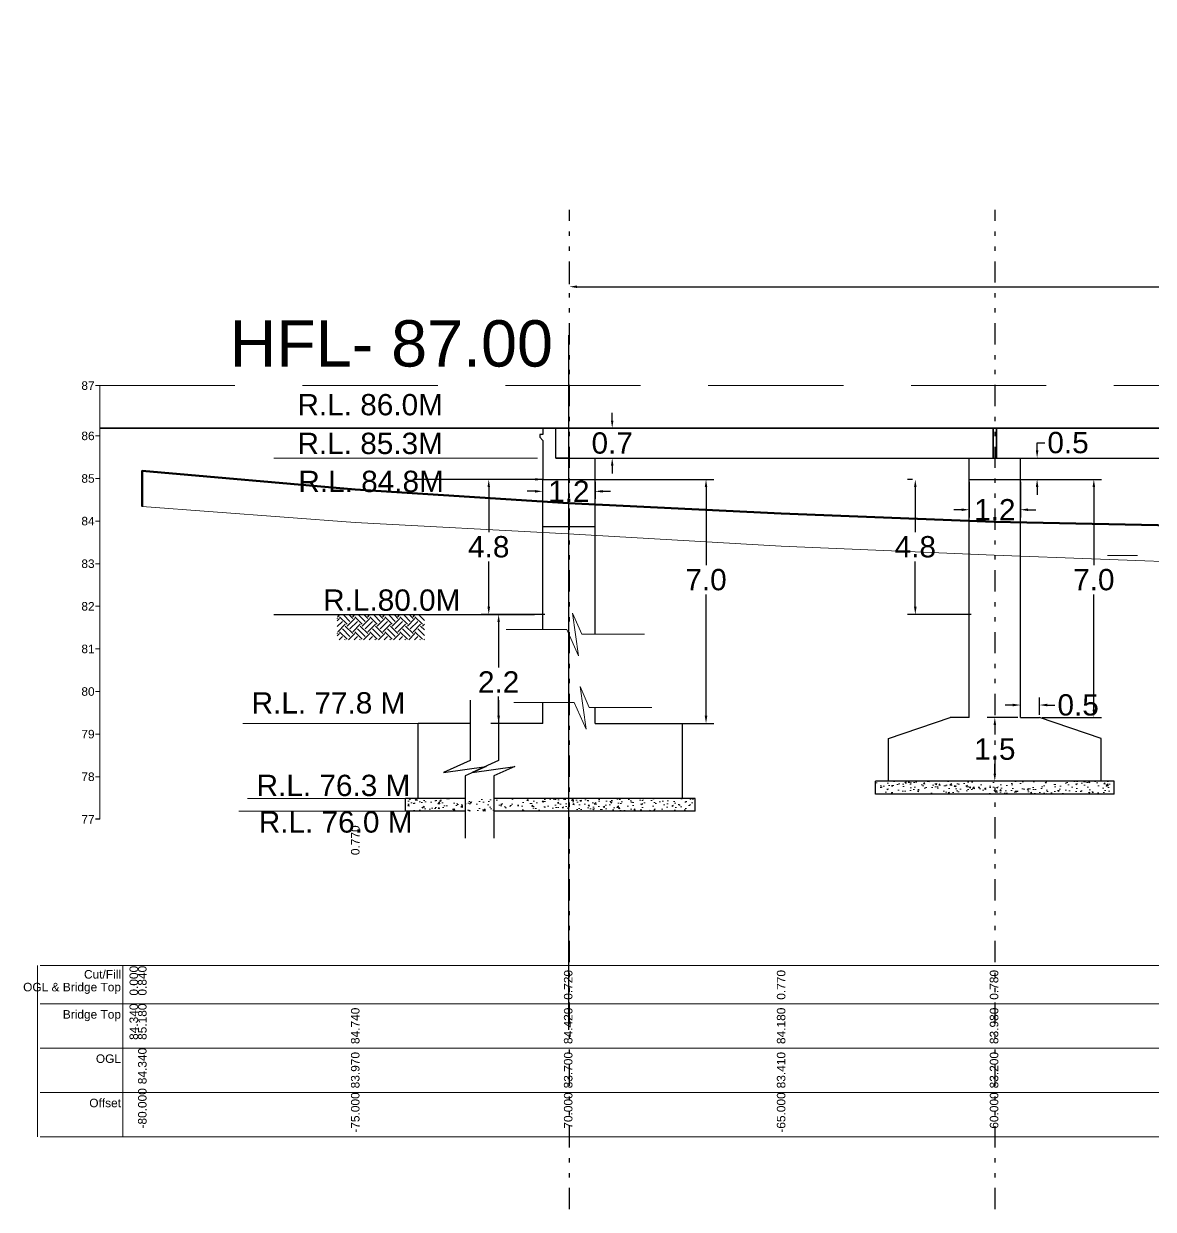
# Model space of a CAD drawing. Header units: millimetres. Extents: x -83 to 417, y 47 to 139.
# Drawn here: x 246.2 to 272.73, y 72.81 to 100.64 of the extents above; entities that cross this region are included whole.
import ezdxf
from ezdxf.enums import TextEntityAlignment as Align

# ---------------------------------------------------------------- set-up
doc = ezdxf.new("R2010")
doc.units = ezdxf.units.MM
doc.header["$PDMODE"] = 3
doc.header["$PDSIZE"] = -0.7
doc.linetypes.add('DASHED2', pattern=[9.525, 6.35, -3.175])
doc.linetypes.add('DIVIDE', pattern=[1.25, 0.5, -0.25, 0, -0.25, 0, -0.25])
for name, color, linetype in [('Bridge Top', 30, 'Continuous'), ('Data Table', 7, 'Continuous'), ('kacha rasta', 7, 'Continuous'), ('OGL', 1, 'Continuous')]:
    doc.layers.add(name, color=color, linetype=linetype)
doc.styles.add('.1', font='arial.ttf', dxfattribs={"height": 0.1})
doc.styles.get("Standard").update_dxf_attribs({"font": 'Arial'})
doc.dimstyles.get("Standard").update_dxf_attribs({"dimtxt": 0.5, "dimasz": 0.18, "dimexe": 0.18, "dimexo": 0.0625, "dimgap": 0.09, "dimtad": 0, "dimtih": 1, "dimtoh": 1, "dimdec": 1, "dimzin": 0, "dimdsep": 46, "dimtxsty": 'Standard', "dimcen": 0.09, "dimadec": 0, "dimazin": 0, "dimtfac": 1, "dimtdec": 1, "dimtofl": 0, "dimtmove": 0, "dimatfit": 3, "dimfxl": 1, "dimtolj": 1, "dimtzin": 0, "dimarcsym": 0})

# ---------------------------------------------------------------- blocks, each defined once
blk = doc.blocks.new('*D237')
at = {"color": 0, "lineweight": -2, "transparency": 16777216}
for p, q in [((257.058, 89.945), (256.941, 89.945)), ((257.121, 89.765), (257.121, 88.706)), ((257.121, 86.955), (257.121, 88.015)), ((258.435, 86.775), (256.941, 86.775))]:
    blk.add_line(p, q, dxfattribs=at)
at = {"color": 0, "transparency": 16777216}
for points in [[(257.091, 89.765), (257.151, 89.765), (257.121, 89.945)], [(257.091, 86.955), (257.151, 86.955), (257.121, 86.775)]]:
    blk.add_solid(points, dxfattribs=at)
at = {"layer": 'Defpoints', "color": 0, "transparency": 16777216}
for p in [(257.121, 89.945), (257.121, 86.775), (258.497, 86.775)]:
    blk.add_point(p, dxfattribs=at)
at = {"color": 0, "lineweight": 0, "transparency": 16777216, "insert": (257.121, 88.36), "char_height": 0.5, "attachment_point": 5}
blk.add_mtext('\\A1;4.8', dxfattribs=at)
blk = doc.blocks.new('*D235')
at = {"color": 0, "lineweight": -2, "transparency": 16777216}
for p, q in [((259.067, 89.945), (262.403, 89.945)), ((262.223, 89.765), (262.223, 87.933)), ((262.223, 84.395), (262.223, 87.243)), ((261.383, 84.215), (262.403, 84.215))]:
    blk.add_line(p, q, dxfattribs=at)
at = {"color": 0, "transparency": 16777216}
for points in [[(262.193, 89.765), (262.253, 89.765), (262.223, 89.945)], [(262.193, 84.395), (262.253, 84.395), (262.223, 84.215)]]:
    blk.add_solid(points, dxfattribs=at)
at = {"layer": 'Defpoints', "color": 0, "transparency": 16777216}
for p in [(259.005, 89.945), (261.32, 84.215), (262.223, 84.215)]:
    blk.add_point(p, dxfattribs=at)
at = {"color": 0, "lineweight": 0, "transparency": 16777216, "insert": (262.223, 87.588), "char_height": 0.5, "attachment_point": 5}
blk.add_mtext('\\A1;7.0', dxfattribs=at)
blk = doc.blocks.new('*D236')
at = {"color": 0, "lineweight": -2, "transparency": 16777216}
for p, q in [((260.02, 91.325), (260.02, 91.505)), ((258.746, 91.145), (260.2, 91.145)), ((258.755, 90.445), (260.2, 90.445)), ((260.02, 90.265), (260.02, 90.085))]:
    blk.add_line(p, q, dxfattribs=at)
at = {"color": 0, "transparency": 16777216}
for points in [[(259.99, 91.325), (260.05, 91.325), (260.02, 91.145)], [(259.99, 90.265), (260.05, 90.265), (260.02, 90.445)]]:
    blk.add_solid(points, dxfattribs=at)
at = {"layer": 'Defpoints', "color": 0, "transparency": 16777216}
for p in [(258.683, 91.145), (260.02, 91.145), (258.692, 90.445)]:
    blk.add_point(p, dxfattribs=at)
at = {"color": 0, "lineweight": 30, "transparency": 16777216, "insert": (260.02, 90.795), "char_height": 0.5, "attachment_point": 5}
blk.add_mtext('\\A1;0.7', dxfattribs=at)
blk = doc.blocks.new('*D233')
at = {"layer": 'Defpoints', "color": 0, "linetype": 'Continuous', "transparency": 16777216}
for p in [(258.387, 89.945), (259.617, 89.945), (259.617, 89.664)]:
    blk.add_point(p, dxfattribs=at)
at = {"layer": 'kacha rasta', "color": 0, "linetype": 'Continuous', "lineweight": -2, "transparency": 16777216}
for p, q in [((258.207, 89.664), (258.027, 89.664)), ((258.387, 89.883), (258.387, 89.484)), ((259.617, 89.883), (259.617, 89.484)), ((259.797, 89.664), (259.977, 89.664))]:
    blk.add_line(p, q, dxfattribs=at)
at = {"layer": 'kacha rasta', "color": 0, "linetype": 'Continuous', "transparency": 16777216}
for points in [[(258.207, 89.694), (258.207, 89.634), (258.387, 89.664)], [(259.797, 89.694), (259.797, 89.634), (259.617, 89.664)]]:
    blk.add_solid(points, dxfattribs=at)
at = {"layer": 'kacha rasta', "color": 0, "linetype": 'Continuous', "transparency": 16777216, "insert": (259.002, 89.664), "char_height": 0.5, "attachment_point": 5}
blk.add_mtext('\\A1;1.2', dxfattribs=at)
blk = doc.blocks.new('*D234')
at = {"color": 0, "lineweight": -2, "transparency": 16777216}
for p, q in [((257.29, 86.775), (257.173, 86.775)), ((257.353, 86.595), (257.353, 85.531)), ((257.353, 84.395), (257.353, 84.849)), ((257.857, 84.215), (257.173, 84.215))]:
    blk.add_line(p, q, dxfattribs=at)
at = {"color": 0, "transparency": 16777216}
for points in [[(257.323, 86.595), (257.383, 86.595), (257.353, 86.775)], [(257.323, 84.395), (257.383, 84.395), (257.353, 84.215)]]:
    blk.add_solid(points, dxfattribs=at)
at = {"layer": 'Defpoints', "color": 0, "transparency": 16777216}
for p in [(257.353, 86.775), (257.353, 84.215), (257.92, 84.215)]:
    blk.add_point(p, dxfattribs=at)
at = {"color": 0, "lineweight": 0, "transparency": 16777216, "insert": (257.353, 85.19), "char_height": 0.5, "attachment_point": 5}
blk.add_mtext('\\A1;2.2', dxfattribs=at)
blk = doc.blocks.new('*D241')
at = {"color": 0, "lineweight": -2, "transparency": 16777216}
for p, q in [((269.424, 84.648), (269.244, 84.648)), ((269.604, 84.421), (269.604, 84.828)), ((270.054, 84.421), (270.054, 84.828)), ((270.234, 84.648), (270.414, 84.648))]:
    blk.add_line(p, q, dxfattribs=at)
at = {"color": 0, "transparency": 16777216}
for points in [[(269.424, 84.678), (269.424, 84.618), (269.604, 84.648)], [(270.234, 84.678), (270.234, 84.618), (270.054, 84.648)]]:
    blk.add_solid(points, dxfattribs=at)
at = {"layer": 'Defpoints', "color": 0, "transparency": 16777216}
for p in [(270.054, 84.648), (269.604, 84.359), (270.054, 84.359)]:
    blk.add_point(p, dxfattribs=at)
at = {"color": 0, "lineweight": 0, "transparency": 16777216, "insert": (270.961, 84.648), "char_height": 0.5, "attachment_point": 5}
blk.add_mtext('\\A1;0.5', dxfattribs=at)
blk = doc.blocks.new('*D242')
at = {"color": 0, "lineweight": -2, "transparency": 16777216}
for p, q in [((269.541, 84.359), (268.824, 84.359)), ((269.004, 84.179), (269.004, 83.954)), ((269.004, 83.039), (269.004, 83.264)), ((269.991, 82.859), (268.824, 82.859))]:
    blk.add_line(p, q, dxfattribs=at)
at = {"color": 0, "transparency": 16777216}
for points in [[(268.974, 84.179), (269.034, 84.179), (269.004, 84.359)], [(268.974, 83.039), (269.034, 83.039), (269.004, 82.859)]]:
    blk.add_solid(points, dxfattribs=at)
at = {"layer": 'Defpoints', "color": 0, "transparency": 16777216}
for p in [(269.604, 84.359), (269.004, 82.859), (270.054, 82.859)]:
    blk.add_point(p, dxfattribs=at)
at = {"color": 0, "lineweight": 0, "transparency": 16777216, "insert": (269.004, 83.609), "char_height": 0.5, "attachment_point": 5}
blk.add_mtext('\\A1;1.5', dxfattribs=at)
blk = doc.blocks.new('*D243')
at = {"color": 0, "lineweight": -2, "transparency": 16777216}
for p, q in [((269.997, 90.625), (269.997, 90.805)), ((269.997, 90.805), (270.177, 90.805)), ((269.666, 90.445), (270.177, 90.445)), ((269.666, 89.945), (270.177, 89.945)), ((269.997, 89.765), (269.997, 89.585))]:
    blk.add_line(p, q, dxfattribs=at)
at = {"color": 0, "transparency": 16777216}
for points in [[(269.967, 90.625), (270.027, 90.625), (269.997, 90.445)], [(269.967, 89.765), (270.027, 89.765), (269.997, 89.945)]]:
    blk.add_solid(points, dxfattribs=at)
at = {"layer": 'Defpoints', "color": 0, "transparency": 16777216}
for p in [(269.604, 90.445), (269.997, 90.445), (269.604, 89.945)]:
    blk.add_point(p, dxfattribs=at)
at = {"color": 0, "lineweight": 0, "transparency": 16777216, "insert": (270.724, 90.805), "char_height": 0.5, "attachment_point": 5}
blk.add_mtext('\\A1;0.5', dxfattribs=at)
blk = doc.blocks.new('*D238')
at = {"layer": 'Defpoints', "color": 0, "linetype": 'Continuous', "transparency": 16777216}
for p in [(268.404, 89.945), (269.604, 89.945), (269.604, 89.232)]:
    blk.add_point(p, dxfattribs=at)
at = {"layer": 'kacha rasta', "color": 0, "linetype": 'Continuous', "lineweight": -2, "transparency": 16777216}
for p, q in [((268.404, 89.883), (268.404, 89.052)), ((269.604, 89.883), (269.604, 89.052)), ((268.224, 89.232), (268.044, 89.232)), ((269.784, 89.232), (269.964, 89.232))]:
    blk.add_line(p, q, dxfattribs=at)
at = {"layer": 'kacha rasta', "color": 0, "linetype": 'Continuous', "transparency": 16777216}
for points in [[(268.224, 89.262), (268.224, 89.202), (268.404, 89.232)], [(269.784, 89.262), (269.784, 89.202), (269.604, 89.232)]]:
    blk.add_solid(points, dxfattribs=at)
at = {"layer": 'kacha rasta', "color": 0, "linetype": 'Continuous', "transparency": 16777216, "insert": (269.004, 89.232), "char_height": 0.5, "attachment_point": 5}
blk.add_mtext('\\A1;1.2', dxfattribs=at)
blk = doc.blocks.new('*D239')
at = {"color": 0, "lineweight": -2, "transparency": 16777216}
for p, q in [((267.075, 89.945), (266.957, 89.945)), ((267.137, 89.765), (267.137, 88.706)), ((267.137, 86.955), (267.137, 88.015)), ((268.451, 86.775), (266.957, 86.775))]:
    blk.add_line(p, q, dxfattribs=at)
at = {"color": 0, "transparency": 16777216}
for points in [[(267.107, 89.765), (267.167, 89.765), (267.137, 89.945)], [(267.107, 86.955), (267.167, 86.955), (267.137, 86.775)]]:
    blk.add_solid(points, dxfattribs=at)
at = {"layer": 'Defpoints', "color": 0, "transparency": 16777216}
for p in [(267.137, 89.945), (267.137, 86.775), (268.514, 86.775)]:
    blk.add_point(p, dxfattribs=at)
at = {"color": 0, "lineweight": 0, "transparency": 16777216, "insert": (267.137, 88.36), "char_height": 0.5, "attachment_point": 5}
blk.add_mtext('\\A1;4.8', dxfattribs=at)
blk = doc.blocks.new('*D240')
at = {"color": 0, "lineweight": -2, "transparency": 16777216}
for p, q in [((269.084, 89.945), (271.509, 89.945)), ((271.329, 89.765), (271.329, 87.933)), ((271.329, 84.539), (271.329, 87.243)), ((270.116, 84.359), (271.509, 84.359))]:
    blk.add_line(p, q, dxfattribs=at)
at = {"color": 0, "transparency": 16777216}
for points in [[(271.299, 89.765), (271.359, 89.765), (271.329, 89.945)], [(271.299, 84.539), (271.359, 84.539), (271.329, 84.359)]]:
    blk.add_solid(points, dxfattribs=at)
at = {"layer": 'Defpoints', "color": 0, "transparency": 16777216}
for p in [(269.021, 89.945), (270.054, 84.359), (271.329, 84.359)]:
    blk.add_point(p, dxfattribs=at)
at = {"color": 0, "lineweight": 0, "transparency": 16777216, "insert": (271.329, 87.588), "char_height": 0.5, "attachment_point": 5}
blk.add_mtext('\\A1;7.0', dxfattribs=at)
blk = doc.blocks.new('*D325')
at = {"color": 0, "lineweight": -2, "transparency": 16777216}
for p, q in [((259.014, 94.529), (259.014, 94.647)), ((259.194, 94.467), (293.126, 94.467)), ((408.834, 94.467), (374.903, 94.467)), ((409.014, 94.425), (409.014, 94.287))]:
    blk.add_line(p, q, dxfattribs=at)
at = {"color": 0, "transparency": 16777216}
for points in [[(259.194, 94.497), (259.194, 94.437), (259.014, 94.467)], [(408.834, 94.497), (408.834, 94.437), (409.014, 94.467)]]:
    blk.add_solid(points, dxfattribs=at)
at = {"layer": 'Defpoints', "color": 0, "transparency": 16777216}
for p in [(259.014, 94.467), (409.014, 94.488), (409.014, 94.467)]:
    blk.add_point(p, dxfattribs=at)
at = {"color": 0, "lineweight": 30, "transparency": 16777216, "insert": (334.014, 94.467), "char_height": 0.5, "attachment_point": 5}
blk.add_mtext('\\A1;{\\H3x;14 PIERS AND 02 ABUTMENTS @ 10M C/C SPAN= 15 SPAN S TOATAL150 M LONG}', dxfattribs=at)

msp = doc.modelspace()

# ---------------------------------------------------------------- hatches: boundary and pattern name
at = {"lineweight": 0}
h = msp.add_hatch(dxfattribs=at)
h.set_pattern_fill('AR-CONC', color=6, scale=0.05, style=0)
h.set_pattern_definition([(50, (-132.3191, -197.13084), (0.3586301, -0.03137607), [0.0375, -0.4125]), (355, (-132.3191, -197.13084), (-0.06937567, 0.37609607), [0.03, -0.33]), (100.4514, (-132.28923, -197.13345), (0.2892547, 0.34471977), [0.0318701, -0.35057106]), (46.1842, (-132.3191, -197.03084), (0.53362052, -0.0827595), [0.05625, -0.61875]), (96.6356, (-132.27464, -197.03773), (0.46733135, 0.48705894), [0.04780514, -0.5258565]), (351.1842, (-132.3191, -197.03084), (0.467331, 0.4870593), [0.045, -0.495]), (21, (-132.2691, -197.05584), (0.29845353, -0.20130945), [0.0375, -0.4125]), (326, (-132.2691, -197.05584), (0.12165767, 0.36257502), [0.03, -0.33]), (71.4514, (-132.24424, -197.0726), (0.42011131, 0.16126525), [0.0318701, -0.35057106]), (37.5, (-132.31911, -197.13084), (0.006079928, 0.166446927), [0, -0.326, 0, -0.335, 0, -0.33125]), (7.5, (-132.31911, -197.13084), (0.13153477, 0.197205856), [0, -0.191, 0, -0.3185, 0, -0.12625]), (327.5, (-132.43061, -197.13084), (0.266911218, -0.011277436), [0, -0.125, 0, -0.39, 0, -0.5175]), (317.5, (-132.48061, -197.13084), (0.29159308, 0.05005249), [0, -0.1625, 0, -0.259, 0, -0.3675])])
h.paths.add_polyline_path([(269.0038, 82.859), (266.2038, 82.859), (266.2038, 82.559), (269.0038, 82.559)])
h.paths.add_polyline_path([(271.8038, 82.859), (269.0038, 82.859), (269.0038, 82.559), (271.8038, 82.559)])
h = msp.add_hatch(dxfattribs=at)
h.set_pattern_fill('AR-CONC', scale=0.05, style=0)
h.set_pattern_definition([(50, (-131.7976, -197.27443), (0.3586301, -0.03137607), [0.0375, -0.4125]), (355, (-131.7976, -197.27443), (-0.06937567, 0.37609607), [0.03, -0.33]), (100.4514, (-131.7677, -197.27705), (0.2892547, 0.34471977), [0.0318701, -0.35057106]), (46.1842, (-131.7976, -197.17443), (0.53362052, -0.0827595), [0.05625, -0.61875]), (96.6356, (-131.75313, -197.18133), (0.46733135, 0.48705894), [0.04780514, -0.5258565]), (351.1842, (-131.7976, -197.17443), (0.467331, 0.4870593), [0.045, -0.495]), (21, (-131.7476, -197.19943), (0.29845353, -0.20130945), [0.0375, -0.4125]), (326, (-131.7476, -197.19943), (0.12165767, 0.36257502), [0.03, -0.33]), (71.4514, (-131.72272, -197.2162), (0.42011131, 0.16126525), [0.0318701, -0.35057106]), (37.5, (-131.7976, -197.27443), (0.006079928, 0.166446927), [0, -0.326, 0, -0.335, 0, -0.33125]), (7.5, (-131.7976, -197.27443), (0.13153477, 0.197205856), [0, -0.191, 0, -0.3185, 0, -0.12625]), (327.5, (-131.9091, -197.27443), (0.266911218, -0.011277436), [0, -0.125, 0, -0.39, 0, -0.5175]), (317.5, (-131.9591, -197.27443), (0.29159308, 0.05005249), [0, -0.1625, 0, -0.259, 0, -0.3675])])
h.paths.add_polyline_path([(261.9674, 82.4552), (259.0174, 82.4552), (259.0174, 82.1552), (261.9674, 82.1552)])
h.paths.add_polyline_path([(259.0174, 82.4552), (255.1674, 82.4552), (255.1674, 82.1552), (259.0174, 82.1552)])

# ---------------------------------------------------------------- linework, layer by layer
at = {"color": 6, "linetype": 'DIVIDE'}
for p, q in [((259.0143, 72.8122), (259.0143, 96.2705)), ((269.0143, 72.8122), (269.0143, 96.2705))]:
    msp.add_line(p, q, dxfattribs=at)
for p, q in [((259.0049, 77.0221), (259.0049, 93.3263)), ((258.3924, 88.8348), (259.6174, 88.8348)), ((253.5749, 86.6776), (253.5635, 86.6891)), ((253.5635, 86.622), (253.6191, 86.6776)), ((253.5635, 86.4894), (253.6854, 86.6114)), ((253.5749, 86.7218), (253.607, 86.754)), ((253.5749, 86.3683), (253.7517, 86.5451)), ((253.7959, 86.5451), (253.6191, 86.7218)), ((253.8622, 86.6114), (253.7195, 86.754)), ((253.7959, 86.5009), (253.9726, 86.6776)), ((253.9285, 86.6776), (253.8521, 86.754)), ((253.8622, 86.4346), (254.0389, 86.6114)), ((253.9285, 86.7218), (253.9606, 86.754)), ((253.9285, 86.3683), (254.1052, 86.5451)), ((254.1494, 86.5451), (253.9726, 86.7218)), ((254.2157, 86.6114), (254.0731, 86.754)), ((254.1494, 86.5009), (254.3262, 86.6776)), ((254.282, 86.6776), (254.2057, 86.754)), ((254.2157, 86.4346), (254.3925, 86.6114)), ((254.282, 86.7218), (254.3141, 86.754)), ((254.282, 86.3683), (254.4588, 86.5451)), ((254.503, 86.5451), (254.3262, 86.7218)), ((254.5693, 86.6114), (254.4266, 86.754)), ((254.503, 86.5009), (254.6798, 86.6776)), ((254.6356, 86.6776), (254.5592, 86.754)), ((254.5693, 86.4346), (254.746, 86.6114)), ((254.6356, 86.7218), (254.6677, 86.754)), ((254.6356, 86.3683), (254.8123, 86.5451)), ((254.8565, 86.5451), (254.6798, 86.7218)), ((254.9228, 86.6114), (254.7802, 86.754)), ((254.8565, 86.5009), (255.0333, 86.6776)), ((254.9891, 86.6776), (254.9128, 86.754)), ((254.9228, 86.4346), (255.0996, 86.6114)), ((254.9891, 86.7218), (255.0212, 86.754)), ((254.9891, 86.3683), (255.1659, 86.5451)), ((255.2101, 86.5451), (255.0333, 86.7218)), ((255.2764, 86.6114), (255.1337, 86.754)), ((255.2101, 86.5009), (255.3869, 86.6776)), ((255.3427, 86.6776), (255.2663, 86.754)), ((255.2764, 86.4346), (255.4531, 86.6114)), ((255.3427, 86.7218), (255.3748, 86.754)), ((255.3427, 86.3683), (255.5194, 86.5451)), ((255.5636, 86.5451), (255.3869, 86.7218)), ((255.6108, 86.6305), (255.4873, 86.754)), ((255.5636, 86.5009), (255.6108, 86.548)), ((253.5749, 86.3241), (253.5635, 86.3355)), ((253.5635, 86.2685), (253.6191, 86.3241)), ((253.7959, 86.1915), (253.6191, 86.3683)), ((253.8622, 86.2578), (253.6854, 86.4346)), ((253.9285, 86.3241), (253.7517, 86.5009)), ((253.8274, 86.1789), (253.9726, 86.3241)), ((254.1494, 86.1915), (253.9726, 86.3683)), ((254.2157, 86.2578), (254.0389, 86.4346)), ((254.282, 86.3241), (254.1052, 86.5009)), ((254.181, 86.1789), (254.3262, 86.3241)), ((254.503, 86.1915), (254.3262, 86.3683)), ((254.5693, 86.2578), (254.3925, 86.4346)), ((254.6356, 86.3241), (254.4588, 86.5009)), ((254.5346, 86.1789), (254.6798, 86.3241)), ((254.8565, 86.1915), (254.6798, 86.3683)), ((254.9228, 86.2578), (254.746, 86.4346)), ((254.9891, 86.3241), (254.8123, 86.5009)), ((254.8881, 86.1789), (255.0333, 86.3241)), ((255.2101, 86.1915), (255.0333, 86.3683)), ((255.2764, 86.2578), (255.0996, 86.4346)), ((255.3427, 86.3241), (255.1659, 86.5009)), ((255.2417, 86.1789), (255.3869, 86.3241)), ((255.5636, 86.1915), (255.3869, 86.3683)), ((255.6108, 86.277), (255.4531, 86.4346)), ((255.6108, 86.4095), (255.5194, 86.5009)), ((253.6065, 86.1789), (253.6854, 86.2578)), ((253.7391, 86.1789), (253.7517, 86.1915)), ((253.96, 86.1789), (254.0389, 86.2578)), ((254.0926, 86.1789), (254.1052, 86.1915)), ((254.3136, 86.1789), (254.3925, 86.2578)), ((254.4462, 86.1789), (254.4588, 86.1915)), ((254.6671, 86.1789), (254.746, 86.2578)), ((254.7997, 86.1789), (254.8123, 86.1915)), ((255.0207, 86.1789), (255.0996, 86.2578)), ((255.1533, 86.1789), (255.1659, 86.1915)), ((255.3742, 86.1789), (255.4531, 86.2578)), ((255.5068, 86.1789), (255.5194, 86.1915)), ((255.5952, 86.1789), (255.6108, 86.1944))]:
    msp.add_line(p, q)
at = {"color": 5, "linetype": 'DASHED2', "lineweight": 0, "ltscale": 0.5}
msp.add_line((247.9861, 92.1453), (408.9823, 92.1453), dxfattribs=at)
msp.add_line((247.9861, 92.1453), (408.9823, 92.1453), dxfattribs=at)
at = {"color": 7, "linetype": 'ByBlock', "lineweight": 35, "ltscale": 0.5}
msp.add_line((247.9861, 91.1453), (408.9823, 91.1453), dxfattribs=at)
at = {"color": 0, "lineweight": 30}
for p, q in [((251.5533, 91.1453), (272.501, 91.1453)), ((258.3924, 91.0015), (258.3174, 91.0015)), ((258.3174, 91.0015), (258.3174, 90.9349)), ((258.6924, 91.1453), (258.3924, 91.1453)), ((258.3924, 91.1453), (258.3924, 91.0015)), ((258.6924, 90.4453), (258.6924, 91.1453)), ((258.3174, 90.9349), (258.3924, 90.8607)), ((258.3924, 90.8607), (258.3924, 89.9453)), ((258.6924, 90.4453), (259.6174, 90.4453)), ((259.0174, 90.4453), (258.6924, 90.4453)), ((258.6924, 90.4453), (272.501, 90.4453)), ((268.7303, 90.4453), (282.539, 90.4453)), ((258.3924, 89.9453), (259.6174, 89.9453)), ((268.4038, 89.9453), (269.6038, 89.9453))]:
    msp.add_line(p, q, dxfattribs=at)
at = {"color": 6, "lineweight": 5}
for p, q in [((252.0749, 91.1453), (258.6833, 91.1453)), ((252.0749, 90.4453), (258.2665, 90.4453))]:
    msp.add_line(p, q, dxfattribs=at)
at = {"color": 6, "lineweight": 35}
for p, q in [((268.9649, 91.1453), (268.9649, 90.4453)), ((269.0428, 91.1453), (269.0428, 90.4453))]:
    msp.add_line(p, q, dxfattribs=at)
at = {"lineweight": 30, "ltscale": 5}
for p, q in [((259.6174, 86.3097), (259.6174, 90.4453)), ((268.4038, 84.359), (268.4038, 90.4453)), ((269.6038, 84.359), (269.6038, 90.4453)), ((258.3924, 86.4238), (258.3924, 89.9453)), ((258.3924, 84.2154), (258.3924, 84.7048)), ((259.6174, 84.2154), (259.6174, 84.5908))]:
    msp.add_line(p, q, dxfattribs=at)
at = {"color": 6, "lineweight": 0}
for p, q in [((272.3556, 88.1578), (271.6519, 88.1578)), ((255.4674, 84.2154), (251.345, 84.2154)), ((255.1674, 82.4552), (251.4547, 82.4552)), ((255.1674, 82.1552), (251.2518, 82.1537))]:
    msp.add_line(p, q, dxfattribs=at)
at = {"lineweight": 30}
for p, q in [((252.0749, 86.7753), (258.1927, 86.7753)), ((266.5038, 83.859), (267.9538, 84.359)), ((268.4038, 84.359), (267.9538, 84.359)), ((269.6038, 84.359), (270.0538, 84.359)), ((271.5038, 83.859), (270.0538, 84.359)), ((256.6812, 84.2154), (255.4674, 84.2154)), ((255.4674, 82.4552), (255.4674, 84.2154)), ((258.3924, 84.2154), (257.3528, 84.2154)), ((259.6174, 84.2154), (261.6674, 84.2154)), ((261.6674, 82.4552), (261.6674, 84.2154)), ((266.5038, 82.859), (266.5038, 83.859)), ((271.5038, 82.859), (271.5038, 83.859)), ((271.8038, 82.859), (266.2038, 82.859)), ((266.2038, 82.559), (266.2038, 82.859)), ((271.8038, 82.559), (271.8038, 82.859)), ((256.5672, 82.4552), (255.1674, 82.4552)), ((255.1674, 82.1552), (255.1674, 82.4552)), ((261.9674, 82.4552), (257.2388, 82.4552)), ((261.9674, 82.1552), (261.9674, 82.4552)), ((271.8038, 82.559), (266.2038, 82.559)), ((256.5672, 82.1552), (255.1674, 82.1552)), ((261.9674, 82.1552), (257.2388, 82.1552))]:
    msp.add_line(p, q, dxfattribs=at)
at = {"layer": 'Bridge Top', "lineweight": 53, "flags": 128}
msp.add_lwpolyline([(248.986, 89.3053), (248.9861, 90.1453), (253.9861, 89.7053), (258.9861, 89.3853), (263.9861, 89.1453), (268.9861, 88.9453), (273.9861, 88.8453), (278.9861, 88.7453), (283.9861, 88.4053), (288.9861, 88.2253), (293.9861, 88.1553), (298.9861, 87.9953), (303.9861, 88.0253), (308.9861, 87.9853), (313.9861, 88.0153), (318.9861, 87.9953), (323.9861, 87.9453), (328.9861, 88.0453), (333.9861, 87.9453)], dxfattribs=at)
at = {"layer": 'Data Table', "lineweight": 9}
for p, q in [((247.9861, 92.1453), (247.8861, 92.1453)), ((247.9861, 90.9653), (247.8861, 90.9653)), ((247.9861, 89.9653), (247.8861, 89.9653)), ((247.9861, 88.9653), (247.8861, 88.9653)), ((247.9861, 87.9653), (247.8861, 87.9653)), ((247.9861, 86.9653), (247.8861, 86.9653)), ((247.9861, 85.9653), (247.8861, 85.9653)), ((247.9861, 83.9653), (247.8861, 83.9653)), ((247.9861, 82.9653), (247.8861, 82.9653)), ((246.586, 77.6344), (409.3861, 77.6344)), ((246.586, 76.5944), (409.3861, 76.5944)), ((246.586, 75.5544), (409.3861, 75.5544))]:
    msp.add_line(p, q, dxfattribs=at)
at = {"layer": 'Data Table', "lineweight": 5}
for p, q in [((247.9861, 81.9653), (247.9861, 92.1453)), ((247.9861, 84.9653), (247.8861, 84.9653)), ((246.5277, 78.5344), (246.5277, 74.5144)), ((246.586, 74.5144), (409.3861, 74.5144))]:
    msp.add_line(p, q, dxfattribs=at)
at = {"layer": 'Data Table'}
msp.add_line((247.9861, 81.9653), (247.8861, 81.9653), dxfattribs=at)
at = {"layer": 'Data Table', "lineweight": 0}
for p, q in [((246.586, 78.5344), (409.3861, 78.5344)), ((248.5277, 78.5344), (248.5277, 74.5144))]:
    msp.add_line(p, q, dxfattribs=at)
at = {"layer": 'kacha rasta', "color": 1, "linetype": 'Continuous', "lineweight": 20}
for p, q in [((259.2298, 85.8029), (259.0905, 86.8039)), ((259.0905, 86.8039), (259.3057, 86.3097)), ((257.5329, 86.4238), (258.9512, 86.4238)), ((258.9512, 86.4238), (259.2298, 85.8029)), ((259.3057, 86.3092), (260.7747, 86.3092)), ((259.4048, 84.0839), (259.2655, 85.085)), ((259.2655, 85.085), (259.4808, 84.5908)), ((257.7079, 84.7048), (259.1262, 84.7048)), ((259.1262, 84.7048), (259.4048, 84.0839)), ((259.4808, 84.5908), (260.9498, 84.5908))]:
    msp.add_line(p, q, dxfattribs=at)
at = {"layer": 'kacha rasta', "linetype": 'Continuous'}
for p, q in [((256.6812, 84.7626), (256.6812, 83.3443)), ((257.3528, 84.7626), (257.3528, 83.3443)), ((256.6812, 83.3443), (256.0603, 83.0657)), ((256.0603, 83.0657), (257.0614, 83.205)), ((257.0614, 83.205), (256.5672, 82.9897)), ((257.3528, 83.3443), (256.7319, 83.0657)), ((256.7319, 83.0657), (257.733, 83.205)), ((257.733, 83.205), (257.2388, 82.9897)), ((256.5672, 82.9897), (256.5672, 81.5208)), ((257.2388, 82.9897), (257.2388, 81.5208))]:
    msp.add_line(p, q, dxfattribs=at)
at = {"layer": 'OGL', "lineweight": 0, "flags": 128}
msp.add_lwpolyline([(248.9861, 89.3053), (253.9861, 88.9353), (258.9861, 88.6653), (263.9861, 88.3753), (268.9861, 88.1653), (273.9861, 87.9753), (278.9861, 87.8353), (283.9861, 87.7553), (288.9861, 87.6753), (293.9861, 87.5353), (298.9861, 87.4353), (303.9861, 87.2853), (308.9861, 86.9453), (313.9861, 86.7853), (318.9861, 86.9353), (323.9861, 86.7053), (328.9861, 86.1653), (333.9861, 86.1753)], dxfattribs=at)

# ---------------------------------------------------------------- texts
at = {"color": 6, "lineweight": 0, "char_height": 0.5, "style": '.1'}
for s, insert, width, attachment_point in [('R.L. 86.0M', (252.629, 91.9484), 4.332382, 1), ('R.L. 85.3M', (252.629, 91.0391), 4.303423, 1), ('R.L. 84.8M', (252.6509, 90.147), 4.303423, 1), ('R.L.80.0M', (256.455, 87.3611), 4.380141, 3), ('R.L. 77.8 M', (255.1626, 84.949), 4.238991, 3), ('R.L. 76.3 M', (255.2799, 83.0117), 4.091525, 3), ('R.L. 76.0 M', (255.3308, 82.1537), 4.07909, 3)]:
    msp.add_mtext(s, dxfattribs=dict(at, insert=insert, width=width, attachment_point=attachment_point))
at = {"layer": 'Bridge Top'}
msp.add_text('Bridge Top', height=0.2, dxfattribs=at).set_placement((248.486, 77.2875), align=Align.RIGHT)
for s, p in [('84.340', (248.7861, 76.7875)), ('85.180', (248.9861, 76.7875)), ('84.740', (253.9861, 76.6906)), ('84.420', (258.9861, 76.6906)), ('84.180', (263.9861, 76.6906)), ('83.980', (268.9861, 76.6906))]:
    msp.add_text(s, height=0.2, rotation=90, dxfattribs=at).set_placement(p, align=Align.MIDDLE_LEFT)
at = {"layer": 'Data Table'}
msp.add_text('HFL- 87.00', height=1.08684, dxfattribs=at).set_placement((254.8319, 93.6793), align=Align.TOP_CENTER)
for s, p in [('87', (247.8661, 92.0453)), ('86', (247.8661, 90.8653)), ('85', (247.8661, 89.8653)), ('84', (247.8661, 88.8653)), ('83', (247.8661, 87.8653)), ('82', (247.8661, 86.8653)), ('81', (247.8661, 85.8653)), ('80', (247.8661, 84.8653)), ('79', (247.8661, 83.8653)), ('78', (247.8661, 82.8653)), ('77', (247.8661, 81.8653)), ('Cut/Fill', (248.486, 78.2275)), ('OGL & Bridge Top', (248.486, 77.9275))]:
    msp.add_text(s, height=0.2, dxfattribs=at).set_placement(p, align=Align.RIGHT)
for s, p in [('0.770', (253.9861, 81.1253)), ('0.000', (248.7861, 77.8275)), ('0.840', (248.9861, 77.8275)), ('0.720', (258.9861, 77.7306)), ('0.770', (263.9861, 77.7306)), ('0.780', (268.9861, 77.7306))]:
    msp.add_text(s, height=0.2, rotation=90, dxfattribs=at).set_placement(p, align=Align.MIDDLE_LEFT)
at = {"layer": 'OGL'}
for s, p in [('84.340', (248.9861, 75.7475)), ('83.970', (253.9861, 75.6506)), ('83.700', (258.9861, 75.6506)), ('83.410', (263.9861, 75.6506)), ('83.200', (268.9861, 75.6506)), ('-80.000', (248.9861, 74.7075)), ('-75.000', (253.9861, 74.6106)), ('-70.000', (258.9861, 74.6106)), ('-65.000', (263.9861, 74.6106)), ('-60.000', (268.9861, 74.6106))]:
    msp.add_text(s, height=0.2, rotation=90, dxfattribs=at).set_placement(p, align=Align.MIDDLE_LEFT)
for s, p in [('OGL', (248.486, 76.2475)), ('Offset', (248.486, 75.2075))]:
    msp.add_text(s, height=0.2, dxfattribs=at).set_placement(p, align=Align.RIGHT)

# ---------------------------------------------------------------- dimensions: what is measured, and where the dimension line sits
at = {"color": 0, "lineweight": 30}
dim = msp.add_linear_dim(base=(409.0143, 94.4668), p1=(259.0143, 94.4668), p2=(409.0143, 94.4877), text='{\\H3x;14 PIERS AND 02 ABUTMENTS @ 10M C/C SPAN= 15 SPAN S TOATAL150 M LONG}', dimstyle='Standard', dxfattribs=at)
dim.commit()
dim.dimension.update_dxf_attribs({"geometry": '*D325', "text_midpoint": (334.0143, 94.4668)})
dim = msp.add_linear_dim(base=(260.0204, 91.1453), p1=(258.6924, 90.4453), p2=(258.6833, 91.1453), angle=90, text='0.7', dimstyle='Standard', dxfattribs=at)
dim.commit()
dim.dimension.update_dxf_attribs({"geometry": '*D236', "text_midpoint": (260.0204, 90.7953)})
at = {"color": 6, "lineweight": 0}
dim = msp.add_linear_dim(base=(269.9965, 90.4453), p1=(269.6038, 89.9453), p2=(269.6038, 90.4453), angle=90, text='0.5', dimstyle='Standard', dxfattribs=at)
dim.commit()
dim.dimension.update_dxf_attribs({"geometry": '*D243', "text_midpoint": (270.7235, 90.8053)})
for base, p1, p2, text, picture, middle in [((257.1208, 86.7753), (257.1208, 89.9453), (258.4973, 86.7753), '4.8', '*D237', (257.1208, 88.3603)), ((262.2231, 84.2154), (259.0049, 89.9453), (261.3204, 84.2154), '7.0', '*D235', (262.2231, 87.5881)), ((267.1373, 86.7753), (267.1373, 89.9453), (268.5138, 86.7753), '4.8', '*D239', (267.1373, 88.3603)), ((271.3286, 84.359), (269.0213, 89.9453), (270.0538, 84.359), '7.0', '*D240', (271.3286, 87.5881)), ((257.3528, 84.2154), (257.3528, 86.7753), (257.9198, 84.2154), '2.2', '*D234', (257.3528, 85.1903))]:
    dim = msp.add_linear_dim(base=base, p1=p1, p2=p2, angle=90, text=text, dimstyle='Standard', dxfattribs=at)
    dim.commit()
    dim.dimension.update_dxf_attribs({"geometry": picture, "text_midpoint": middle, "dimtype": 160})
dim = msp.add_linear_dim(base=(270.053834071, 84.6482438246), p1=(269.603834071, 84.3589660414), p2=(270.053834071, 84.3589660414), dimstyle='Standard', dxfattribs=at)
dim.commit()
dim.dimension.update_dxf_attribs({"geometry": '*D241', "text_midpoint": (270.9608599919, 84.6482438246)})
dim = msp.add_linear_dim(base=(269.0038, 82.859), p1=(269.6038, 84.359), p2=(270.0538, 82.859), angle=90, dimstyle='Standard', dxfattribs=at)
dim.commit()
dim.dimension.update_dxf_attribs({"geometry": '*D242', "text_midpoint": (269.0038, 83.609)})
at = {"layer": 'kacha rasta', "linetype": 'Continuous'}
dim = msp.add_linear_dim(base=(259.6174, 89.6636), p1=(258.3874, 89.9453), p2=(259.6174, 89.9453), text='1.2', dimstyle='Standard', dxfattribs=at)
dim.commit()
dim.dimension.update_dxf_attribs({"geometry": '*D233', "text_midpoint": (259.0024, 89.6636)})
dim = msp.add_linear_dim(base=(269.6038, 89.2325), p1=(268.4038, 89.9453), p2=(269.6038, 89.9453), dimstyle='Standard', dxfattribs=at)
dim.commit()
dim.dimension.update_dxf_attribs({"geometry": '*D238', "text_midpoint": (269.0038, 89.2325)})

# ---------------------------------------------------------------- leaders
at = {"color": 6, "lineweight": 0}
msp.add_leader([(258.3924, 89.9453), (255.3397, 89.9404)], dimstyle='Standard', override={"dimgap": 0, "dimtad": 0}, dxfattribs=at)

doc.saveas('drawing.dxf')
